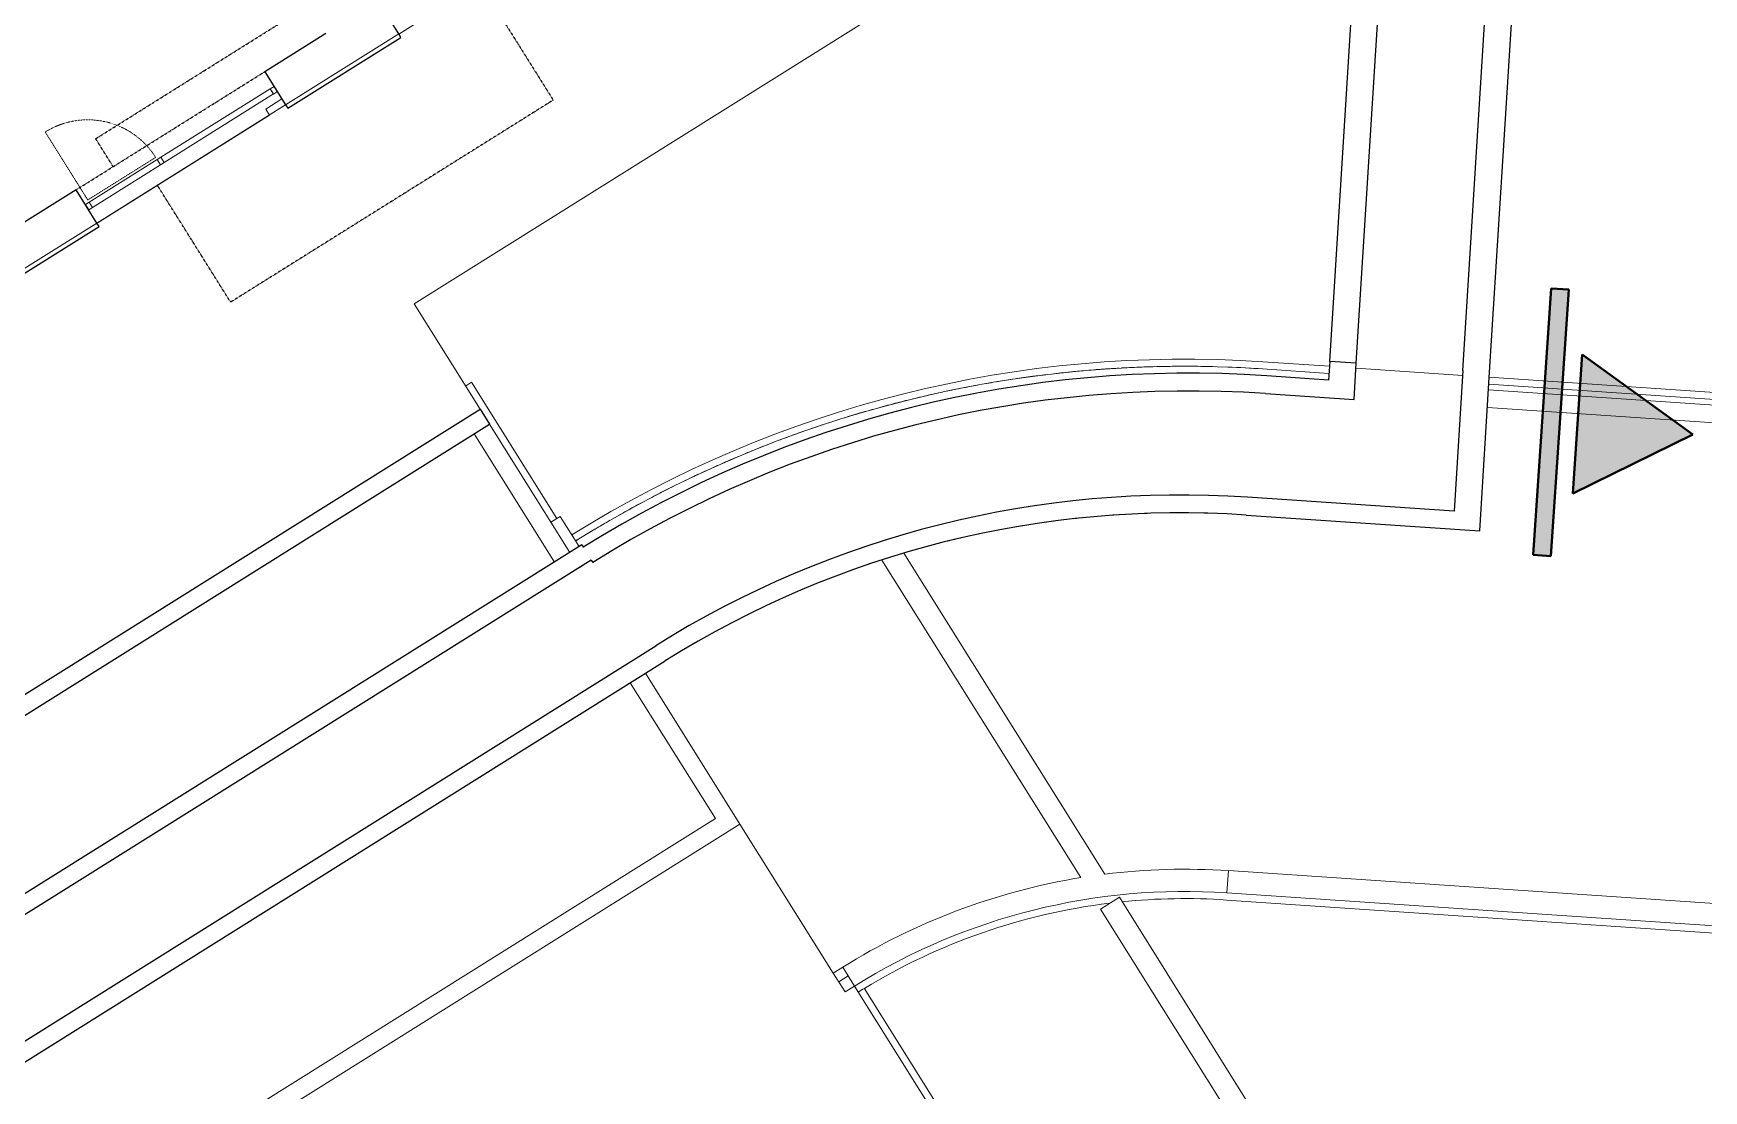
# Model space of a CAD drawing. Header units: millimetres. Extents: x -10201 to 227333, y -5874 to 72638.
# Drawn here: x 160739 to 179496, y 43307 to 55183 of the extents above; entities that cross this region are included whole.
import ezdxf

# ---------------------------------------------------------------- set-up
doc = ezdxf.new("R2010")
doc.units = ezdxf.units.MM
doc.linetypes.add('HA_Dash_2mm-S1mm', pattern=[2, 1, -1])
doc.linetypes.add('HA_DashDot_4mm-S1mm', pattern=[4, 2, -1, 0, -1])
for name, color, linetype, lineweight in [('A-DETL-____-WIDE', 9, 'Continuous', 40), ('A-DETL-GENF-OTLN', 9, 'Continuous', 9), ('A-DOOR-____-OTLN', 9, 'Continuous', 9), ('A-FLOR-____-OTLN', 9, 'Continuous', 9), ('A-FLOR-____-OVHD', 9, 'HA_DashDot_4mm-S1mm', 25), ('A-GLAZ-CURT-MCUT', 9, 'Continuous', 5), ('A-GLAZ-CURT-OTLN', 9, 'Continuous', 5), ('A-GLAZ-CWMG-MCUT', 9, 'Continuous', 5), ('A-GLAZ-CWMG-OTLN', 9, 'Continuous', 5), ('A-WALL-____-MCUT', 9, 'Continuous', 25), ('A-WALL-____-OTLN', 9, 'Continuous', 9), ('I-WALL-____-MCUT', 9, 'Continuous', 25), ('I-WALL-____-OTLN', 9, 'Continuous', 9), ('S-BEAM-____-OTLN', 9, 'Continuous', 9)]:
    doc.layers.add(name, color=color, linetype=linetype, lineweight=lineweight)

# ---------------------------------------------------------------- blocks, each defined once
blk = doc.blocks.new('Systémový panel - Sklo-1479875-schema POHLEDU D_120_6200')
at = {"layer": 'A-GLAZ-CURT-MCUT'}
for p, q in [((725, 70), (-725, 70)), ((-725, 70), (-725, 0)), ((-725, 0), (725, 0)), ((725, 0), (725, 70))]:
    blk.add_line(p, q, dxfattribs=at)
blk = doc.blocks.new('Obdélníková příčel - 50x70mm EXT-1479396-schema POHLEDU D_120_6200')
at = {"layer": 'A-GLAZ-CWMG-MCUT'}
for p, q in [((-50, 0), (0, 0)), ((-50, -70), (-50, 0)), ((0, 0), (0, -70)), ((0, -70), (-50, -70))]:
    blk.add_line(p, q, dxfattribs=at)
blk = doc.blocks.new('Obdélníková příčel - 50x70mm EXT-1479397-schema POHLEDU D_120_6200')
at = {"layer": 'A-GLAZ-CWMG-MCUT'}
for p, q in [((0, 0), (-50, 0)), ((-50, 0), (-50, -70)), ((0, -70), (0, 0)), ((-50, -70), (0, -70))]:
    blk.add_line(p, q, dxfattribs=at)
blk = doc.blocks.new('ABMV_CW_Single_Swing_Generic - Ex_Glass_SKLOPNE-1529247-schema POHLEDU D_120_6200')
at = {"layer": 'A-DOOR-____-OTLN', "linetype": 'HA_Dash_2mm-S1mm', "lineweight": 5}
for p in [(-450, -30), (450, -930)]:
    blk.add_line(p, (450, -30), dxfattribs=at)
blk.add_arc((450, -30), 900, 180, 270, dxfattribs=at)
blk = doc.blocks.new('Obdélníková příčel - 50x70mm EXT-1479461-schema POHLEDU D_120_6200')
at = {"layer": 'A-GLAZ-CWMG-OTLN'}
for p, q in [((-22464, 53287), (-21702, 53765)), ((-22427, 53228), (-21665, 53706))]:
    blk.add_line(p, q, dxfattribs=at)
blk = doc.blocks.new('Obdélníková příčel - 50x70mm EXT-1479394-schema POHLEDU D_120_6200')
at = {"layer": 'A-GLAZ-CWMG-MCUT'}
for p, q in [((-25, 0), (25, 0)), ((-25, -70), (-25, 0)), ((25, 0), (25, -70)), ((25, -70), (-25, -70))]:
    blk.add_line(p, q, dxfattribs=at)
blk = doc.blocks.new('185-01_OBJEKT D_Central_rvt-5-schema POHLEDU D_120_6200')
at = {"layer": 'A-FLOR-____-OTLN'}
for p, q in [((-20482, 54333), (-20300, 54448)), ((-22376, 53052), (-20440, 54265)), ((-20440, 54266), (-20482, 54333)), ((-20440, 54265), (-20440, 54266))]:
    blk.add_line(p, q, dxfattribs=at)
at = {"layer": 'A-FLOR-____-OVHD'}
for p, q in [((-18076, 55747), (-17253, 54434)), ((-22391, 54000), (-20002, 55497)), ((-22610, 53426), (-20492, 54753)), ((-17253, 54434), (-20876, 52164)), ((-22195, 53686), (-22391, 54000)), ((-20876, 52164), (-21699, 53478))]:
    blk.add_line(p, q, dxfattribs=at)
at = {"layer": 'A-WALL-____-MCUT'}
for p, q in [((-18987, 55177), (-19220, 55550)), ((-19805, 55183), (-20492, 54753)), ((-18963, 55138), (-18987, 55177)), ((-20234, 54342), (-18963, 55138)), ((-20492, 54753), (-20258, 54380)), ((-20258, 54380), (-20234, 54342)), ((-22610, 53426), (-23310, 52988)), ((-22377, 53053), (-22610, 53426)), ((-23942, 52020), (-22353, 53015)), ((-22353, 53015), (-22377, 53053))]:
    blk.add_line(p, q, dxfattribs=at)
at = {"layer": 'A-WALL-____-MCUT', "lineweight": 9}
for p, q in [((-20258, 54380), (-18987, 55177)), ((-18987, 55177), (-20258, 54380)), ((-23674, 52241), (-22377, 53053)), ((-22377, 53053), (-23674, 52241))]:
    blk.add_line(p, q, dxfattribs=at)
at = {"layer": 'A-DOOR-____-OTLN', "lineweight": 9, "rotation": 212.0611111111105}
blk.add_blockref('ABMV_CW_Single_Swing_Generic - Ex_Glass_SKLOPNE-1529247-schema POHLEDU D_120_6200', (-22083, 53526), dxfattribs=at)
at = {"layer": 'A-GLAZ-CURT-OTLN', "lineweight": 9, "rotation": 212.0611111111105}
blk.add_blockref('Systémový panel - Sklo-1479875-schema POHLEDU D_120_6200', (-21045, 54177), dxfattribs=at)
at = {"layer": 'A-GLAZ-CWMG-OTLN', "lineweight": 9, "rotation": 32.06111111111048}
blk.add_blockref('Obdélníková příčel - 50x70mm EXT-1479397-schema POHLEDU D_120_6200', (-20388, 54588), dxfattribs=at)
at = {"layer": 'A-GLAZ-CWMG-OTLN', "lineweight": 9}
blk.add_blockref('Obdélníková příčel - 50x70mm EXT-1479461-schema POHLEDU D_120_6200', (0, 0), dxfattribs=at)
at = {"layer": 'A-GLAZ-CWMG-OTLN', "lineweight": 9, "extrusion": (0, 0, -1), "rotation": 327.9388888888895}
for name, p in [('Obdélníková příčel - 50x70mm EXT-1479394-schema POHLEDU D_120_6200', (21681, 53779)), ('Obdélníková příčel - 50x70mm EXT-1479396-schema POHLEDU D_120_6200', (22507, 53261))]:
    blk.add_blockref(name, p, dxfattribs=at)

msp = doc.modelspace()

# ---------------------------------------------------------------- hatches: boundary and pattern name
at = {"layer": 'A-DETL-GENF-OTLN'}
h = msp.add_hatch(color=161, dxfattribs=at)
h.paths.add_polyline_path([(177780, 49312), (177984, 52305), (177784, 52319), (177581, 49326)])
h.paths.add_polyline_path([(178029, 50015), (179375, 50676), (178134, 51575), (178051, 50340)])

# ---------------------------------------------------------------- linework, layer by layer
at = {"layer": 'A-DETL-____-WIDE'}
for p, q in [((177784, 52319), (177581, 49326)), ((177780, 49312), (177984, 52305)), ((177984, 52305), (177784, 52319)), ((178134, 51575), (178029, 50015)), ((179375, 50676), (178134, 51575)), ((178029, 50015), (179375, 50676)), ((177581, 49326), (177780, 49312))]:
    msp.add_line(p, q, dxfattribs=at)
at = {"layer": 'A-FLOR-____-OTLN'}
for p, q in [((165014, 52144), (173917, 57720)), ((166962, 56504), (164843, 55176)), ((163572, 54381), (161453, 53053)), ((165755, 50961), (165014, 52144)), ((175289, 51364), (174543, 51415)), ((176791, 51342), (175593, 51423)), ((180412, 51016), (177085, 51242)), ((180394, 50756), (177069, 50981)), ((170514, 49345), (172772, 45739)), ((166869, 49182), (166869, 49182)), ((172502, 45700), (170267, 49267)), ((168674, 46301), (169722, 44627)), ((174160, 45778), (180030, 45379)), ((169722, 44627), (169828, 44693)), ((169855, 44415), (169722, 44627)), ((169889, 44596), (169783, 44529)), ((169961, 44481), (169855, 44415)), ((180485, 27680), (169961, 44481))]:
    msp.add_line(p, q, dxfattribs=at)
for centre, radius, start, end in [((173669, 38544), 12900, 86.1173, 122.0214), ((173622, 38898), 10900, 97.3721, 98.2368), ((173622, 38898), 10900, 95.4963, 96.3481), ((173622, 38898), 10900, 93.6205, 94.4535), ((173622, 38898), 10900, 91.7447, 92.548), ((173622, 38898), 10900, 89.8689, 90.6188), ((173622, 38898), 10900, 87.9931, 88.6181), ((173622, 38898), 10900, 102.9996, 103.8865), ((173622, 38898), 10900, 101.1237, 102.0051), ((173622, 38898), 10900, 99.2479, 100.1221), ((173622, 38898), 10900, 104.8754, 105.7669), ((173669, 38544), 12625, 121.8612, 122.5878), ((173622, 38898), 10900, 108.4045, 109.229), ((173622, 38898), 10900, 112.0848, 112.8997), ((173622, 38898), 10900, 110.2429, 111.0651), ((173622, 38898), 10900, 113.9323, 114.7332), ((173622, 38898), 10900, 115.7903, 116.566), ((173622, 38898), 10900, 117.6716, 118.3982), ((173622, 38898), 10900, 119.6226, 120.2299), ((173669, 38544), 7250, 86.1173, 97.1049), ((173669, 38544), 7250, 99.2656, 121.9903)]:
    msp.add_arc(centre, radius, start, end, dxfattribs=at)
at = {"layer": 'A-WALL-____-MCUT'}
for p, q in [((175297, 51496), (175890, 60988)), ((175596, 51477), (176190, 60969)), ((176794, 51396), (177397, 61045)), ((177093, 51377), (177677, 60725)), ((151199, 41845), (165755, 50961)), ((165755, 50961), (165861, 50792)), ((151305, 41675), (165861, 50792)), ((166899, 49437), (152207, 40235)), ((166899, 49437), (166916, 49409)), ((167005, 49267), (152314, 40065)), ((167005, 49267), (167022, 49240)), ((152951, 39048), (167730, 48305)), ((153057, 38879), (167836, 48136))]:
    msp.add_line(p, q, dxfattribs=at)
for centre, radius in [((173723, 38541), 12825), ((173723, 38541), 12625), ((173622, 38898), 11100), ((173622, 38898), 10900)]:
    msp.add_arc(centre, radius, 86.1173, 122.0612, dxfattribs=at)
at = {"layer": 'A-WALL-____-OTLN'}
for p, q in [((174548, 51494), (175294, 51444)), ((165592, 51222), (165659, 51264)), ((165659, 51264), (166618, 49733)), ((177090, 51322), (180418, 51096)), ((166593, 49245), (165691, 50686)), ((165861, 50792), (166763, 49352)), ((168398, 46364), (167443, 47889)), ((167612, 47996), (168674, 46301)), ((154012, 37353), (168398, 46364)), ((168674, 46301), (154118, 37184)), ((174143, 45528), (174160, 45778)), ((172723, 45347), (172935, 45479)), ((172935, 45479), (184115, 27629)), ((180007, 45050), (174138, 45448)), ((180013, 45130), (174143, 45528)), ((183884, 27527), (172723, 45347)), ((169828, 44693), (169961, 44481)), ((170071, 44456), (181458, 26277))]:
    msp.add_line(p, q, dxfattribs=at)
for centre, radius, start, end in [((173669, 38544), 12980, 86.1173, 122.0216), ((173669, 38544), 12900, 95.0625, 95.8468), ((173669, 38544), 12900, 93.9275, 94.9053), ((173669, 38544), 12900, 93.2734, 94.0451), ((173669, 38544), 12900, 92.1423, 93.1477), ((173669, 38544), 12900, 91.4844, 92.233), ((173669, 38544), 12900, 90.3348, 91.39), ((173669, 38544), 12900, 89.6954, 90.3983), ((173669, 38544), 12900, 88.4604, 89.6324), ((173669, 38544), 12900, 86.1173, 87.8534), ((173669, 38544), 12900, 101.0027, 101.936), ((173669, 38544), 12900, 100.3874, 101.2267), ((173669, 38544), 12900, 99.2385, 100.1783), ((173669, 38544), 12900, 98.6406, 99.436), ((173669, 38544), 12900, 97.4722, 98.4206), ((173669, 38544), 12900, 96.8515, 97.6431), ((173669, 38544), 12900, 95.7026, 96.6629), ((173669, 38544), 12900, 104.5272, 105.4515), ((173669, 38544), 12900, 103.955, 104.8042), ((173669, 38544), 12900, 102.7655, 103.6937), ((173669, 38544), 12900, 102.1712, 103.016), ((173669, 38544), 12900, 107.5225, 108.3785), ((173669, 38544), 12900, 106.2881, 107.2093), ((173669, 38544), 12900, 105.7387, 106.5917), ((173669, 38544), 12900, 109.8084, 110.725), ((173669, 38544), 12900, 109.3063, 110.1649), ((173669, 38544), 12900, 108.0485, 108.9671), ((173669, 38544), 12900, 111.5679, 112.4829), ((173669, 38544), 12900, 111.09, 111.9509), ((173669, 38544), 12900, 113.3272, 114.2409), ((173669, 38544), 12900, 112.8738, 113.7367), ((173669, 38544), 12900, 116.4414, 117.3075), ((173669, 38544), 12900, 115.0862, 115.9989), ((173669, 38544), 12900, 114.6576, 115.5222), ((173669, 38544), 12900, 118.2251, 119.0926), ((173669, 38544), 12900, 116.8451, 117.757), ((173669, 38544), 12900, 120.0089, 120.8776), ((173669, 38544), 12900, 118.6037, 119.5151), ((173669, 38544), 12900, 120.3623, 121.2733), ((173669, 38544), 12900, 121.7927, 122.0214), ((173622, 38898), 10900, 106.865, 106.9869), ((173669, 38544), 7000, 86.1173, 121.9897), ((173669, 38544), 6920, 97.0011, 121.3243), ((173669, 38544), 6920, 86.1173, 95.8317), ((173669, 38544), 6920, 121.3245, 121.9869)]:
    msp.add_arc(centre, radius, start, end, dxfattribs=at)
at = {"layer": 'I-WALL-____-MCUT'}
for p, q in [((175297, 51496), (175284, 51289)), ((175596, 51477), (175297, 51496)), ((175571, 51069), (175596, 51477)), ((176794, 51396), (176695, 49815)), ((175284, 51289), (174592, 51336)), ((176982, 49595), (177093, 51377)), ((174578, 51137), (175571, 51069)), ((176695, 49815), (174374, 49973)), ((174360, 49773), (176982, 49595))]:
    msp.add_line(p, q, dxfattribs=at)
at = {"layer": 'I-WALL-____-OTLN'}
msp.add_line((177081, 51181), (180393, 50956), dxfattribs=at)
at = {"layer": 'S-BEAM-____-OTLN'}
for q in [(166551, 49691), (166869, 49418)]:
    msp.add_line((166657, 49757), q, dxfattribs=at)

# ---------------------------------------------------------------- block references
at = {"color": 50, "lineweight": 5}
msp.add_blockref('185-01_OBJEKT D_Central_rvt-5-schema POHLEDU D_120_6200', (183830, 0), dxfattribs=at)

doc.saveas('drawing.dxf')
